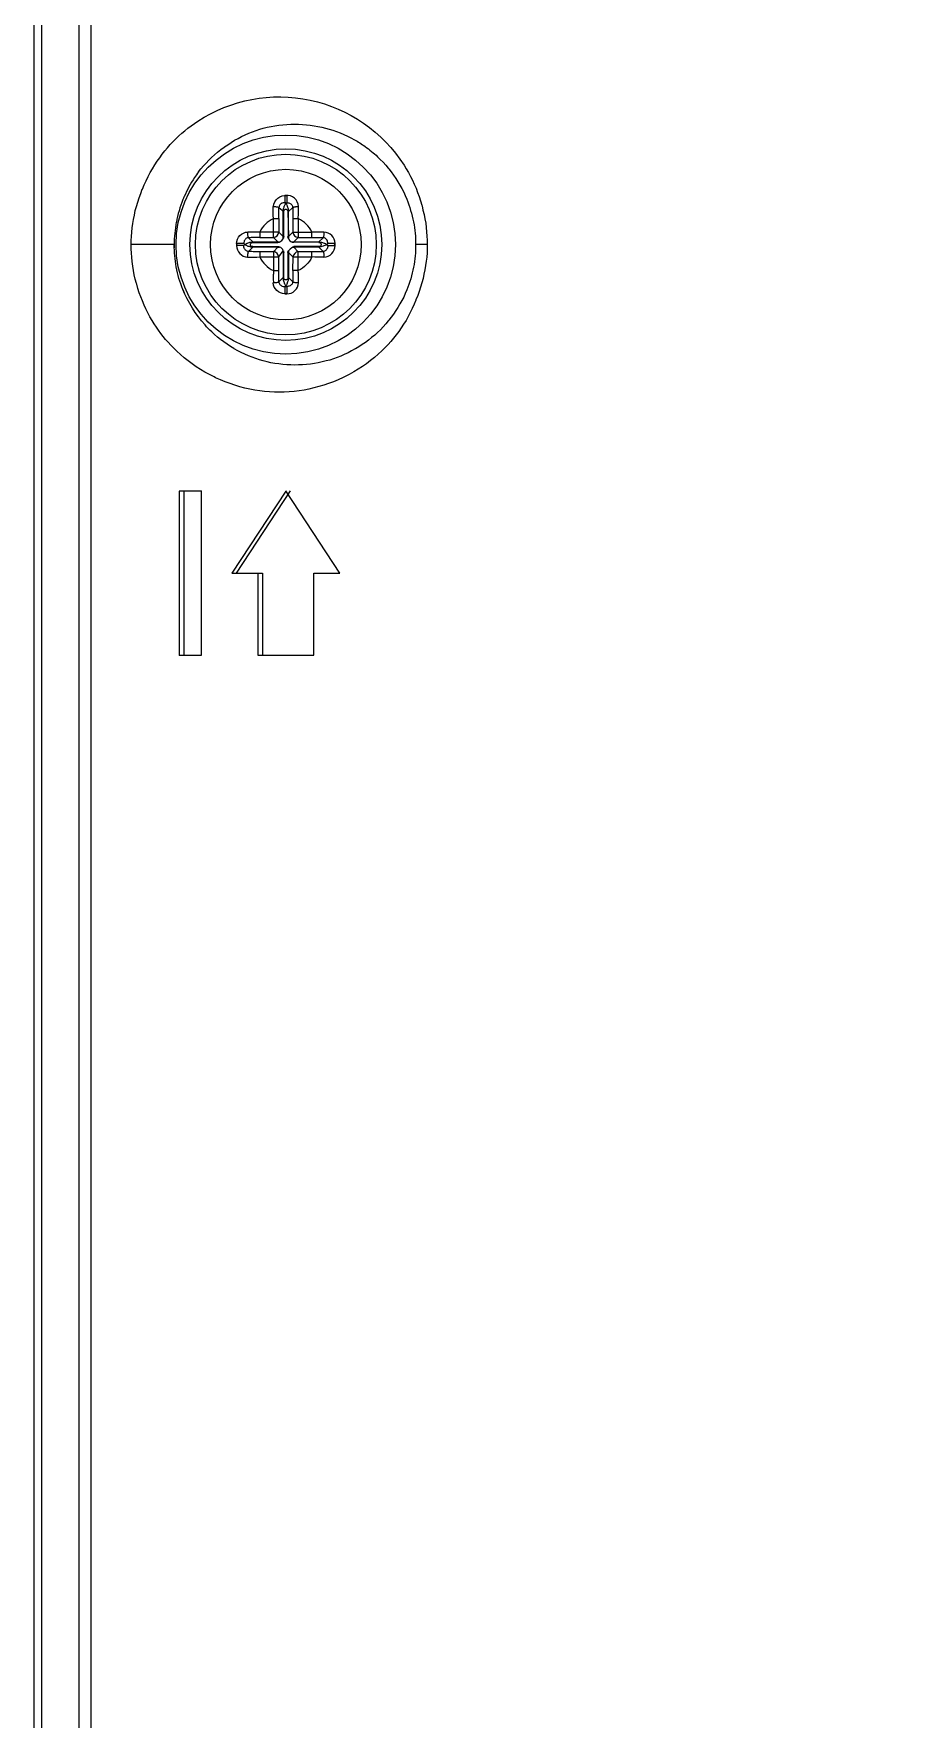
# Model space of a CAD drawing. Extents: x -382 to 1420, y -377 to 265.
# Drawn here: x -228.625 to -227.354, y 0.765 to 3.188 of the extents above; entities that cross this region are included whole.
import ezdxf

# ---------------------------------------------------------------- set-up
doc = ezdxf.new("R2010")
doc.units = 0
doc.header["$MEASUREMENT"] = 0
doc.layers.add('PDF_レイヤー 1', color=7, linetype='CONTINUOUS')

msp = doc.modelspace()

# ---------------------------------------------------------------- linework, layer by layer
at = {"layer": 'PDF_レイヤー 1', "lineweight": 0}
for points in [[(-223.44117, -25.76022), (-171.38649, -25.76022, 0.4143145), (-171.24868, -25.62245), (-171.24868, 6.93063, 0.4143145), (-171.38648, 7.06835), (-228.48682, 7.06835, 0.4143145), (-228.62463, 6.93063), (-228.62463, -25.62245, 0.4143145), (-228.48684, -25.76022), (-224.79078, -25.76022)], [(-171.39774, 7.05656), (-228.47562, 7.05652), (-228.42215, 7.00319), (-228.42284, 7.00264), (-228.42326, 7.00194), (-228.42368, 7.00097), (-228.42395, 7), (-228.42409, 6.99847), (-228.42437, 6.9968), (-228.42437, 6.99528), (-228.42465, 6.99319), (-228.42493, 6.99111), (-228.42506, 6.98917), (-228.42534, 6.98722), (-228.42562, 6.98528), (-228.42576, 6.98319, 0.319106), (-228.53953, 6.86952), (-228.54036, 6.86091), (-228.54133, 6.853), (-228.54272, 6.84425), (-228.54271, -25.61062)], [(-228.61284, -25.61062), (-228.61284, 6.91931), (-228.55951, 6.86598, -0.0048075), (-228.5594, 6.84425)], [(-228.5594, -25.61062), (-228.55939, 6.84425), (-228.54272, 6.84425), (-227.282, 5.1687, -0.210172), (-226.72498, 5.72571), (-173.14833, 5.72571)], [(-228.05931, 2.88525), (-228.05944, 2.87942), (-228.05972, 2.87345), (-228.06014, 2.86734), (-228.06083, 2.86136), (-228.06167, 2.85525), (-228.06278, 2.849), (-228.06403, 2.84276), (-228.06542, 2.83664), (-228.06708, 2.8304), (-228.06889, 2.82415), (-228.07083, 2.81804), (-228.07305, 2.81192), (-228.07555, 2.80581), (-228.07569, 2.80554), (-228.07819, 2.79943), (-228.08097, 2.79359), (-228.08375, 2.78776), (-228.0868, 2.78193), (-228.08986, 2.77637), (-228.09333, 2.77096), (-228.09666, 2.76568), (-228.10027, 2.7604), (-228.10402, 2.7554), (-228.10777, 2.75068), (-228.11152, 2.74596), (-228.11569, 2.74151), (-228.11963, 2.73722), (-228.12463, 2.73236), (-228.12977, 2.72764), (-228.13519, 2.72292), (-228.14074, 2.71847), (-228.14658, 2.71403), (-228.15255, 2.71), (-228.15866, 2.70598), (-228.16505, 2.70223), (-228.17157, 2.69862), (-228.1781, 2.69528), (-228.18032, 2.69417), (-228.18713, 2.69098), (-228.19407, 2.6882), (-228.20102, 2.68556), (-228.20796, 2.6832), (-228.21504, 2.68112), (-228.22212, 2.67917), (-228.22935, 2.67751), (-228.23629, 2.67612), (-228.24351, 2.67501), (-228.25073, 2.67417), (-228.25782, 2.67348), (-228.2649, 2.6732), (-228.2717, 2.67306), (-228.27879, 2.6732), (-228.28587, 2.67348), (-228.29295, 2.67403), (-228.30003, 2.67501), (-228.30712, 2.67612), (-228.31434, 2.67751), (-228.32156, 2.67903), (-228.32864, 2.68098), (-228.33559, 2.68306), (-228.34267, 2.68542), (-228.34961, 2.68806), (-228.35656, 2.69084), (-228.36336, 2.69389), (-228.36545, 2.695), (-228.37211, 2.69834), (-228.37864, 2.70195), (-228.38503, 2.7057), (-228.39114, 2.70973), (-228.39725, 2.71375), (-228.40294, 2.71806), (-228.40864, 2.7225), (-228.41405, 2.72722), (-228.41919, 2.73195), (-228.42409, 2.73674, -0.050669), (-228.45148, 2.77115), (-228.45453, 2.77629), (-228.45773, 2.78157), (-228.46051, 2.78712), (-228.46342, 2.79268), (-228.46606, 2.79837), (-228.46856, 2.8042), (-228.47078, 2.81004), (-228.473, 2.81615), (-228.47509, 2.82226), (-228.47675, 2.82837), (-228.47703, 2.82948), (-228.4787, 2.83573), (-228.48023, 2.84198), (-228.48134, 2.84823), (-228.48231, 2.85448), (-228.48314, 2.86073), (-228.48384, 2.86698), (-228.48439, 2.87309), (-228.48467, 2.8792), (-228.48481, 2.88531), (-228.48467, 2.89114), (-228.48439, 2.89711), (-228.48384, 2.90308), (-228.48314, 2.90919), (-228.48231, 2.91544), (-228.48134, 2.92155), (-228.48009, 2.9278), (-228.4787, 2.93405), (-228.47703, 2.94016), (-228.47523, 2.94641), (-228.47314, 2.95252), (-228.47092, 2.95863), (-228.4687, 2.96474), (-228.46856, 2.96516), (-228.46592, 2.97127), (-228.46328, 2.9771), (-228.46023, 2.98294), (-228.45731, 2.98877), (-228.45412, 2.99433), (-228.45078, 2.99974), (-228.44731, 3.00502), (-228.4437, 3.01016), (-228.44009, 3.01516), (-228.4362, 3.02002), (-228.43245, 3.0246), (-228.42843, 3.02918), (-228.42447, 3.03347, -0.0531959), (-228.38905, 3.06264, -0.4179352), (-228.09259, 2.9993), (-228.08954, 2.99416), (-228.08634, 2.98874), (-228.08343, 2.98333), (-228.08065, 2.97777), (-228.07815, 2.97208), (-228.07551, 2.96624), (-228.07315, 2.96027), (-228.07107, 2.9543), (-228.06912, 2.94819), (-228.06718, 2.94208), (-228.0669, 2.94111), (-228.06551, 2.93486), (-228.06399, 2.92861), (-228.06274, 2.92236), (-228.06162, 2.91611), (-228.06079, 2.90986), (-228.06024, 2.90375), (-228.05982, 2.8975), (-228.05954, 2.89139), (-228.05938, 2.88531), (-228.07604, 2.88531, -0.0521874), (-228.0791, 2.85281, -0.0481956), (-228.08879, 2.82001), (-228.09101, 2.81501), (-228.09323, 2.80987), (-228.09587, 2.80501), (-228.09851, 2.80001), (-228.10143, 2.79501), (-228.10448, 2.79029), (-228.10782, 2.78543), (-228.11115, 2.78084), (-228.11476, 2.7764), (-228.11531, 2.77557), (-228.11906, 2.77112), (-228.12281, 2.76696), (-228.1267, 2.76279), (-228.13084, 2.75892), (-228.13487, 2.75517), (-228.13931, 2.75156), (-228.14376, 2.74808), (-228.1482, 2.74461), (-228.15292, 2.74142), (-228.15778, 2.73836), (-228.16264, 2.73531), (-228.16306, 2.73517), (-228.1682, 2.73239), (-228.1732, 2.72975), (-228.17848, 2.72725), (-228.18361, 2.72503), (-228.18889, 2.72295), (-228.19417, 2.72114), (-228.19945, 2.71934), (-228.20472, 2.71795, -0.0649242), (-228.24977, 2.71211, -0.06677), (-228.29508, 2.71816)], [(-228.38785, 2.98974), (-228.38451, 2.99405), (-228.3809, 2.99835), (-228.37715, 3.00238), (-228.37326, 3.00655), (-228.3691, 3.01057), (-228.36479, 3.01446), (-228.36049, 3.01821), (-228.3559, 3.02182), (-228.35118, 3.02529), (-228.35077, 3.02557), (-228.34591, 3.02891), (-228.34104, 3.0321), (-228.33618, 3.03516), (-228.33118, 3.03793), (-228.32605, 3.04057), (-228.32091, 3.04307), (-228.31563, 3.04529), (-228.31049, 3.04752), (-228.30535, 3.04932), (-228.30008, 3.05099), (-228.29494, 3.05251, -0.0650047), (-228.24977, 3.05843, -0.1288617), (-228.16409, 3.03607, -0.0280913), (-228.14846, 3.02616, -0.0363254), (-228.13084, 3.01164), (-228.12681, 3.00775), (-228.12279, 3.00359), (-228.11904, 2.99942), (-228.11543, 2.99498), (-228.11473, 2.99428), (-228.11112, 2.9897), (-228.10779, 2.98512), (-228.10459, 2.98026), (-228.1014, 2.97554), (-228.09862, 2.97067), (-228.09584, 2.96568), (-228.09321, 2.96068), (-228.09098, 2.95568), (-228.08876, 2.95054, -0.045268), (-228.07916, 2.91779, -0.0552102), (-228.07611, 2.88529)], [(-228.31596, 2.87541), (-228.31707, 2.87541), (-228.31791, 2.87568), (-228.31888, 2.8761), (-228.31971, 2.87666), (-228.32055, 2.87749), (-228.32096, 2.87804), (-228.32166, 2.87902), (-228.3218, 2.87915), (-228.32221, 2.88027), (-228.32263, 2.88138), (-228.32277, 2.88263), (-228.32274, 2.88389), (-228.32302, 2.88389), (-228.32413, 2.88389), (-228.32482, 2.88389), (-228.3258, 2.88389), (-228.32691, 2.88389), (-228.32802, 2.88389), (-228.32899, 2.88389), (-228.3301, 2.88389), (-228.33121, 2.88389), (-228.33205, 2.88389), (-228.33318, 2.88681), (-228.33318, 2.88653), (-228.33318, 2.88625), (-228.33318, 2.88597), (-228.33318, 2.88556), (-228.33318, 2.88528), (-228.33318, 2.885), (-228.33318, 2.88472), (-228.33318, 2.88445), (-228.33318, 2.88403), (-228.33318, 2.88382, 0.4076366), (-228.31735, 2.86735), (-228.31735, 2.86818), (-228.31721, 2.86902), (-228.31721, 2.86971), (-228.31707, 2.87054), (-228.31707, 2.87138), (-228.31694, 2.87221), (-228.3168, 2.87249), (-228.31666, 2.87332), (-228.31652, 2.87416), (-228.31638, 2.87443), (-228.31624, 2.87485), (-228.31596, 2.87541), (-228.30985, 2.88152), (-228.31041, 2.88152), (-228.31152, 2.88152), (-228.31277, 2.88179), (-228.31388, 2.88207), (-228.31513, 2.88235), (-228.31638, 2.88263), (-228.31749, 2.88318), (-228.31819, 2.88346), (-228.31916, 2.88402), (-228.32027, 2.88457), (-228.32121, 2.88535), (-228.32274, 2.88674), (-228.32124, 2.88536), (-228.32027, 2.88606), (-228.31916, 2.88661), (-228.31819, 2.88717), (-228.31763, 2.88745), (-228.31638, 2.88786), (-228.31527, 2.88828), (-228.31402, 2.88856), (-228.31277, 2.88883), (-228.31166, 2.88897), (-228.31041, 2.88911), (-228.30985, 2.88911), (-228.27391, 2.88911), (-228.27363, 2.88911), (-228.27349, 2.88911), (-228.27322, 2.88911), (-228.27294, 2.88911), (-228.27266, 2.88911), (-228.27238, 2.88911), (-228.27211, 2.88897), (-228.27197, 2.88897), (-228.27169, 2.88897), (-228.27148, 2.8889), (-228.27176, 2.8889), (-228.27204, 2.88877), (-228.27218, 2.88877), (-228.27245, 2.88863), (-228.27273, 2.88863), (-228.27301, 2.88849), (-228.27329, 2.88835), (-228.27343, 2.88835), (-228.2737, 2.88821), (-228.27398, 2.88821, 0.3072345), (-228.26537, 2.89667), (-228.26537, 2.93264), (-228.26633, 2.93264), (-228.26633, 2.93305), (-228.26619, 2.9343), (-228.26605, 2.93555), (-228.26577, 2.9368), (-228.2655, 2.93791), (-228.26508, 2.93902), (-228.26466, 2.94027), (-228.26438, 2.94097), (-228.26383, 2.94208), (-228.26327, 2.94305), (-228.26258, 2.94416)], [(-228.30985, 2.88239), (-228.30999, 2.88239), (-228.31082, 2.88239), (-228.31166, 2.88267), (-228.31235, 2.88309), (-228.31263, 2.8835), (-228.31305, 2.88406), (-228.31332, 2.88475), (-228.31332, 2.88531), (-228.31332, 2.88586), (-228.31305, 2.88656), (-228.31263, 2.88711), (-228.31235, 2.88753), (-228.31166, 2.88795), (-228.31082, 2.88808), (-228.30999, 2.88822), (-228.30985, 2.88822), (-228.27391, 2.88822), (-228.2739, 2.88915), (-228.28029, 2.89554), (-228.28029, 2.92262, -0.0233331), (-228.28048, 2.94014), (-228.27965, 2.94014), (-228.27881, 2.94), (-228.27798, 2.94), (-228.27715, 2.93986), (-228.27631, 2.93972), (-228.27548, 2.93972), (-228.27534, 2.93958), (-228.27451, 2.93944), (-228.27368, 2.9393), (-228.2734, 2.93916), (-228.27298, 2.93902), (-228.27243, 2.93875), (-228.26537, 2.93264), (-228.26537, 2.93278), (-228.26537, 2.93361), (-228.26509, 2.93444), (-228.26468, 2.93514), (-228.26426, 2.93541), (-228.2637, 2.93583), (-228.26301, 2.93611), (-228.26245, 2.93625), (-228.2619, 2.93611), (-228.26134, 2.93583), (-228.26065, 2.93541), (-228.26037, 2.93514), (-228.25995, 2.93444), (-228.25968, 2.93361), (-228.25954, 2.93278), (-228.25954, 2.93264), (-228.25873, 2.89667), (-228.25873, 2.93264), (-228.25262, 2.93875), (-228.25207, 2.93902), (-228.25151, 2.93916), (-228.25123, 2.9393), (-228.2504, 2.93944), (-228.24971, 2.93958), (-228.24957, 2.93972), (-228.24873, 2.93972), (-228.2479, 2.93986), (-228.24707, 2.94), (-228.24609, 2.94), (-228.24526, 2.94014), (-228.24443, 2.94014, 0.4186993), (-228.26252, 2.95604), (-228.26266, 2.95604), (-228.2628, 2.95604), (-228.26294, 2.95604), (-228.26308, 2.95604), (-228.26322, 2.95604), (-228.26336, 2.95604), (-228.2635, 2.95604), (-228.26377, 2.95604), (-228.26391, 2.95604), (-228.26402, 2.95608), (-228.26402, 2.95497), (-228.26402, 2.954), (-228.26402, 2.95288), (-228.26402, 2.95177), (-228.26402, 2.9508), (-228.26402, 2.94969), (-228.26402, 2.94858), (-228.26402, 2.94761), (-228.26402, 2.94691), (-228.26388, 2.9458), (-228.26382, 2.94555), (-228.26507, 2.94541), (-228.26631, 2.94527), (-228.26756, 2.945), (-228.26868, 2.94458), (-228.26881, 2.94444), (-228.26979, 2.94389), (-228.27034, 2.94333), (-228.27104, 2.9425), (-228.27159, 2.94166), (-228.27215, 2.94055), (-228.27229, 2.93986), (-228.27243, 2.93875)], [(-228.2804, 2.94007, -0.4162957), (-228.26104, 2.95604), (-228.26118, 2.95604), (-228.26132, 2.95604), (-228.26145, 2.95604), (-228.26159, 2.95604), (-228.26173, 2.95604), (-228.26187, 2.95604), (-228.26215, 2.95604), (-228.26229, 2.95604), (-228.26243, 2.95604), (-228.26104, 2.95608), (-228.26104, 2.95497), (-228.26104, 2.954), (-228.26104, 2.95288), (-228.26104, 2.95177), (-228.26104, 2.9508), (-228.26104, 2.94969), (-228.26104, 2.94858), (-228.26104, 2.94761), (-228.26104, 2.94691), (-228.26104, 2.9458), (-228.26104, 2.94552), (-228.2609, 2.94552), (-228.25965, 2.94552), (-228.2584, 2.94539), (-228.25729, 2.94497), (-228.25618, 2.94441), (-228.2552, 2.94386), (-228.25465, 2.9433), (-228.25382, 2.94247), (-228.25326, 2.94164), (-228.25284, 2.94052), (-228.25271, 2.93983), (-228.25262, 2.93875), (-228.25262, 2.93805), (-228.25248, 2.93639), (-228.25248, 2.93486), (-228.25234, 2.93389), (-228.25234, 2.93236), (-228.25234, 2.93069), (-228.25234, 2.92916), (-228.25234, 2.9275), (-228.25221, 2.92597), (-228.25221, 2.9243), (-228.25221, 2.92264)], [(-228.20774, 2.90328, 0.0066664), (-228.2251, 2.90314, 0.1728735), (-228.24462, 2.92268), (-228.24462, 2.92365), (-228.24462, 2.92532), (-228.24448, 2.92712), (-228.24448, 2.92879), (-228.24448, 2.93059), (-228.24448, 2.93226), (-228.24448, 2.93407), (-228.24448, 2.93587), (-228.24448, 2.93671), (-228.24448, 2.93837), (-228.24448, 2.94004)], [(-228.29508, 2.71816), (-228.30035, 2.71968), (-228.30563, 2.72135), (-228.31077, 2.72329), (-228.31605, 2.72538), (-228.32119, 2.7276), (-228.32646, 2.7301), (-228.3316, 2.73274), (-228.3366, 2.73551), (-228.33729, 2.73593), (-228.34216, 2.73885), (-228.34688, 2.74204), (-228.3516, 2.74538), (-228.35618, 2.74871), (-228.36063, 2.75232), (-228.36479, 2.75593), (-228.36903, 2.75969, -0.0158376), (-228.37861, 2.76969, -0.0817573), (-228.41054, 2.82081, -0.0460836), (-228.41991, 2.85307, -0.0380446), (-228.42297, 2.88531), (-228.48477, 2.88531)], [(-228.31594, 2.89521), (-228.31705, 2.89507), (-228.31788, 2.89493), (-228.31885, 2.89451), (-228.31982, 2.89396), (-228.32052, 2.89313), (-228.32094, 2.89257), (-228.32163, 2.8916), (-228.32219, 2.89049), (-228.32246, 2.88938), (-228.32274, 2.88813), (-228.32274, 2.88688), (-228.32274, 2.88674), (-228.32302, 2.88674), (-228.32413, 2.88674), (-228.32482, 2.88674), (-228.3258, 2.88674), (-228.32691, 2.88674), (-228.32802, 2.88674), (-228.32899, 2.88674), (-228.3301, 2.88674), (-228.33121, 2.88674), (-228.33205, 2.88674), (-228.33316, 2.88674, -0.4160873), (-228.31731, 2.90328)], [(-228.20774, 2.86734, 0.4160873), (-228.19186, 2.88382), (-228.19186, 2.8841), (-228.19186, 2.88438), (-228.19186, 2.88465), (-228.19186, 2.88493), (-228.19186, 2.88535), (-228.19186, 2.88563), (-228.19186, 2.8859), (-228.19186, 2.88618), (-228.19186, 2.88646), (-228.19189, 2.88674), (-228.19286, 2.88674), (-228.19384, 2.88674), (-228.19495, 2.88674), (-228.19592, 2.88674), (-228.19703, 2.88674), (-228.19814, 2.88674), (-228.19925, 2.88674), (-228.20008, 2.88674), (-228.20078, 2.88674), (-228.20189, 2.88674), (-228.20231, 2.88674), (-228.2037, 2.88528), (-228.20231, 2.88389), (-228.20189, 2.88389), (-228.20078, 2.88389), (-228.20008, 2.88389), (-228.19925, 2.88389), (-228.19814, 2.88389), (-228.19703, 2.88389), (-228.19592, 2.88389), (-228.19495, 2.88389), (-228.19384, 2.88389), (-228.19286, 2.88389), (-228.19186, 2.88681, 0.4076367), (-228.20771, 2.90326), (-228.20771, 2.90243), (-228.20771, 2.9016), (-228.20785, 2.90076), (-228.20785, 2.89993), (-228.20799, 2.8991), (-228.20813, 2.89826), (-228.20813, 2.89813), (-228.20826, 2.89729), (-228.20854, 2.89646), (-228.20854, 2.89618), (-228.20868, 2.89576), (-228.20896, 2.89521), (-228.21519, 2.88906), (-228.21519, 2.88822), (-228.2535, 2.88897), (-228.25336, 2.88897), (-228.25308, 2.88897), (-228.2528, 2.88897), (-228.25252, 2.88911), (-228.25239, 2.88911), (-228.25211, 2.88911), (-228.25183, 2.88911), (-228.25155, 2.88911), (-228.25127, 2.88911), (-228.25114, 2.88911), (-228.21519, 2.88911), (-228.21464, 2.88911), (-228.21339, 2.88897), (-228.21228, 2.88883), (-228.21103, 2.88856), (-228.20992, 2.88828), (-228.20867, 2.88786), (-228.20756, 2.88745), (-228.20672, 2.88717), (-228.20575, 2.88661), (-228.20464, 2.88606), (-228.20231, 2.88389), (-228.20231, 2.88375), (-228.20231, 2.8825), (-228.20245, 2.88125), (-228.20286, 2.88014), (-228.20342, 2.87903), (-228.20397, 2.87806), (-228.20453, 2.8775), (-228.20522, 2.87667), (-228.2062, 2.87611), (-228.20717, 2.8757), (-228.20786, 2.87542), (-228.20895, 2.87541), (-228.21519, 2.88152), (-228.21519, 2.88235, 0.1458526), (-228.20229, 2.88674), (-228.20229, 2.88799), (-228.20243, 2.8891), (-228.20271, 2.89035), (-228.20327, 2.89146), (-228.2034, 2.8916), (-228.20396, 2.89257), (-228.20451, 2.89313), (-228.20535, 2.89396), (-228.20618, 2.89451), (-228.20715, 2.89493), (-228.20785, 2.89507), (-228.20896, 2.89521)], [(-228.31731, 2.86734, 0.0066664), (-228.29991, 2.86748), (-228.27265, 2.86743, 0.3445724), (-228.28029, 2.8751), (-228.28029, 2.84788), (-228.27269, 2.84789), (-228.27269, 2.86748), (-228.26619, 2.87629, 0.284871), (-228.27141, 2.8817), (-228.27169, 2.8817), (-228.27197, 2.88184), (-228.27211, 2.88184), (-228.27238, 2.88197), (-228.27266, 2.88211), (-228.27294, 2.88211), (-228.27322, 2.88225), (-228.27336, 2.88225), (-228.27363, 2.88239), (-228.27391, 2.88152), (-228.30985, 2.88156), (-228.30985, 2.88239), (-228.27391, 2.88235), (-228.27391, 2.88152), (-228.28023, 2.87507), (-228.29995, 2.87507), (-228.29995, 2.86743, 0.1749095), (-228.28029, 2.84788), (-228.28042, 2.84705), (-228.28042, 2.84524), (-228.28042, 2.84344), (-228.28056, 2.84177), (-228.28056, 2.83996), (-228.28056, 2.8383), (-228.28056, 2.83649), (-228.28056, 2.83483), (-228.28056, 2.83399), (-228.28042, 2.83219), (-228.28042, 2.83052)], [(-228.22507, 2.87513), (-228.2234, 2.87513), (-228.22187, 2.87513), (-228.22035, 2.87513), (-228.21868, 2.87513), (-228.21715, 2.87513), (-228.21549, 2.87513), (-228.21382, 2.87527), (-228.21299, 2.87527), (-228.21146, 2.87527), (-228.20979, 2.87541), (-228.20896, 2.87541), (-228.20868, 2.87485), (-228.20854, 2.87429), (-228.20854, 2.87402), (-228.20826, 2.87318), (-228.20813, 2.87249), (-228.20813, 2.87221), (-228.20799, 2.87138), (-228.20785, 2.87054), (-228.20785, 2.86971), (-228.20771, 2.86902), (-228.20771, 2.86818), (-228.20774, 2.86734, -0.009803), (-228.22504, 2.86746, -0.1728735), (-228.24458, 2.84788), (-228.25222, 2.84788), (-228.25218, 2.86748), (-228.2251, 2.86748), (-228.22504, 2.87507), (-228.24462, 2.87507, 0.3607235), (-228.25221, 2.86746), (-228.25873, 2.87385), (-228.25873, 2.83792), (-228.25262, 2.83181), (-228.25207, 2.83153), (-228.25151, 2.8314), (-228.25123, 2.8314), (-228.25054, 2.83112), (-228.24971, 2.83098), (-228.24957, 2.83098), (-228.24873, 2.83084), (-228.2479, 2.8307), (-228.24707, 2.83056), (-228.24609, 2.83056), (-228.24526, 2.83056), (-228.24448, 2.83045), (-228.24448, 2.83226), (-228.24448, 2.83392), (-228.24448, 2.83573), (-228.24448, 2.83739), (-228.24448, 2.83906), (-228.24448, 2.8392), (-228.24448, 2.84087), (-228.24448, 2.84267), (-228.24448, 2.84448), (-228.24462, 2.84614), (-228.24462, 2.84785), (-228.24462, 2.87507), (-228.25115, 2.88146, 0.2934553), (-228.25954, 2.87388), (-228.25954, 2.83791), (-228.25968, 2.83694), (-228.25995, 2.83624), (-228.26037, 2.83555), (-228.26065, 2.83513), (-228.26134, 2.83471), (-228.2619, 2.83444), (-228.26245, 2.83444), (-228.26301, 2.83444), (-228.2637, 2.83471), (-228.26426, 2.83513), (-228.26468, 2.83555), (-228.26509, 2.8361), (-228.26537, 2.83694), (-228.26537, 2.83791), (-228.26537, 2.87385), (-228.26633, 2.87385), (-228.26633, 2.87413), (-228.26633, 2.87441), (-228.26633, 2.87454), (-228.26619, 2.87482), (-228.26619, 2.8751), (-228.26619, 2.87538), (-228.26619, 2.87566), (-228.26619, 2.87579), (-228.26619, 2.87607), (-228.26619, 2.87629), (-228.26605, 2.87616), (-228.26605, 2.87588), (-228.26591, 2.8756), (-228.26591, 2.87532), (-228.26577, 2.87504), (-228.26563, 2.87491), (-228.26563, 2.87463), (-228.2655, 2.87435), (-228.2655, 2.87407), (-228.26536, 2.87393)], [(-228.27249, 2.83176), (-228.27236, 2.83078), (-228.27222, 2.82995), (-228.27166, 2.82898), (-228.27111, 2.82801), (-228.27041, 2.82731), (-228.26986, 2.82676), (-228.26875, 2.82606), (-228.26763, 2.82565), (-228.26652, 2.82523), (-228.26541, 2.82509), (-228.26416, 2.82509), (-228.26388, 2.82509), (-228.26388, 2.82481), (-228.26402, 2.8237), (-228.26402, 2.82301), (-228.26402, 2.8219), (-228.26402, 2.82092), (-228.26402, 2.81981), (-228.26402, 2.81884), (-228.26402, 2.81773), (-228.26402, 2.81662), (-228.26402, 2.81565), (-228.26402, 2.81454, -0.4136881), (-228.28048, 2.83042), (-228.27965, 2.83056), (-228.27881, 2.83056), (-228.27798, 2.83056), (-228.27715, 2.8307), (-228.27631, 2.83084), (-228.27548, 2.83098), (-228.27534, 2.83098), (-228.27465, 2.83112), (-228.27381, 2.83126), (-228.27354, 2.8314), (-228.27298, 2.83153), (-228.27243, 2.83181), (-228.27243, 2.83251), (-228.27256, 2.83417), (-228.27256, 2.83584), (-228.27256, 2.83667), (-228.2727, 2.8382), (-228.2727, 2.83987), (-228.2727, 2.84139), (-228.2727, 2.84306), (-228.2727, 2.84473), (-228.2727, 2.84626), (-228.2727, 2.84792)], [(-228.25222, 2.84788), (-228.25222, 2.84705), (-228.25222, 2.84538), (-228.25222, 2.84385), (-228.25236, 2.84302), (-228.25236, 2.84149), (-228.25236, 2.83983), (-228.25236, 2.8383), (-228.25236, 2.83663), (-228.2525, 2.8351), (-228.2525, 2.83344), (-228.25262, 2.83181), (-228.25276, 2.8307), (-228.2529, 2.83001), (-228.25332, 2.82903), (-228.25387, 2.82806), (-228.2547, 2.82723), (-228.25526, 2.82681), (-228.25609, 2.82612), (-228.25637, 2.82598), (-228.25748, 2.82556), (-228.25859, 2.82528), (-228.25984, 2.82515), (-228.26104, 2.82509), (-228.26104, 2.82481), (-228.26104, 2.8237), (-228.26104, 2.82301), (-228.26104, 2.8219), (-228.26104, 2.82092), (-228.26104, 2.81981), (-228.26104, 2.81884), (-228.26104, 2.81773), (-228.26104, 2.81662), (-228.26104, 2.81565), (-228.26252, 2.81458), (-228.26238, 2.81458), (-228.26225, 2.81458), (-228.26211, 2.81458), (-228.26183, 2.81458), (-228.26169, 2.81458), (-228.26155, 2.81458), (-228.26141, 2.81458), (-228.26127, 2.81458), (-228.26113, 2.81458), (-228.261, 2.81458, 0.4160873), (-228.24451, 2.83041)]]:
    msp.add_lwpolyline(points, format="xyb", dxfattribs=at)
for points in [[(-228.27272, 2.90308), (-228.26633, 2.8967), (-228.26633, 2.93266)], [(-228.27269, 2.92268), (-228.27269, 2.92351), (-228.27269, 2.92518), (-228.27269, 2.92671), (-228.27269, 2.92754), (-228.27269, 2.92907), (-228.27269, 2.93073), (-228.27269, 2.9324), (-228.27255, 2.93393), (-228.27255, 2.93559), (-228.27241, 2.93712), (-228.27241, 2.93879)], [(-228.26252, 2.94552), (-228.26391, 2.94552)], [(-228.26252, 2.94411), (-228.26391, 2.9455)], [(-228.26257, 2.94552), (-228.26104, 2.94552), (-228.26257, 2.94414)], [(-228.26248, 2.94416), (-228.26165, 2.94305), (-228.26123, 2.94208), (-228.26068, 2.94097), (-228.2604, 2.94041), (-228.25998, 2.93916), (-228.25957, 2.93805), (-228.25929, 2.9368), (-228.25901, 2.93569), (-228.25887, 2.93444), (-228.25873, 2.93319), (-228.25873, 2.93264), (-228.25957, 2.93264)], [(-228.28033, 2.92268), (-228.27269, 2.92268), (-228.27269, 2.9031)], [(-228.25222, 2.92272), (-228.25222, 2.90314), (-228.25875, 2.89675)], [(-228.25226, 2.92268), (-228.24462, 2.92268), (-228.24462, 2.8956)], [(-228.32125, 2.88531), (-228.32278, 2.88392)], [(-228.29999, 2.89549), (-228.30152, 2.89549), (-228.30305, 2.89549), (-228.30471, 2.89549), (-228.30638, 2.89549), (-228.30791, 2.89549), (-228.30958, 2.89535), (-228.31124, 2.89535), (-228.31207, 2.89535), (-228.3136, 2.89521), (-228.31527, 2.89521), (-228.31596, 2.89521), (-228.31624, 2.89576), (-228.31638, 2.89632), (-228.31652, 2.8966), (-228.31666, 2.89743), (-228.31694, 2.89813), (-228.31694, 2.89826), (-228.31707, 2.8991), (-228.31707, 2.89993), (-228.31721, 2.90076), (-228.31721, 2.9016), (-228.31735, 2.90243), (-228.31735, 2.90326)], [(-228.31596, 2.89522), (-228.30985, 2.88911), (-228.30985, 2.88828)], [(-228.26619, 2.8942), (-228.26619, 2.89447), (-228.26619, 2.89475), (-228.26619, 2.89503), (-228.26619, 2.89531), (-228.26619, 2.89545), (-228.26619, 2.89572), (-228.26633, 2.896), (-228.26633, 2.89628), (-228.26633, 2.89656), (-228.26633, 2.8967), (-228.26536, 2.8967)], [(-228.26537, 2.8967), (-228.26551, 2.89642), (-228.26551, 2.89628), (-228.26565, 2.896), (-228.26565, 2.89572), (-228.26579, 2.89545), (-228.26593, 2.89531), (-228.26593, 2.89503), (-228.26606, 2.89475), (-228.26606, 2.89447), (-228.2662, 2.8942)], [(-228.25886, 2.89426), (-228.259, 2.89454), (-228.259, 2.89468), (-228.25914, 2.89496), (-228.25914, 2.89524), (-228.25927, 2.89551), (-228.25941, 2.89579), (-228.25941, 2.89593), (-228.25955, 2.89621), (-228.25955, 2.89649), (-228.25955, 2.89676)], [(-228.25954, 2.8967), (-228.2587, 2.8967)], [(-228.25873, 2.8967), (-228.25873, 2.89656), (-228.25873, 2.89628), (-228.25873, 2.896), (-228.25873, 2.89572), (-228.25873, 2.89545), (-228.25873, 2.89531), (-228.25887, 2.89503), (-228.25887, 2.89475), (-228.25887, 2.89447), (-228.25887, 2.8942)], [(-228.25114, 2.88822), (-228.25127, 2.88822), (-228.25155, 2.88822), (-228.25183, 2.88836), (-228.25211, 2.88836), (-228.25239, 2.8885), (-228.25266, 2.88864), (-228.2528, 2.88864), (-228.25308, 2.88878), (-228.25336, 2.88878), (-228.2535, 2.88892)], [(-228.25222, 2.90314), (-228.22514, 2.90314)], [(-228.21519, 2.88822), (-228.21506, 2.88822), (-228.21408, 2.88808), (-228.21339, 2.88795), (-228.21269, 2.88753), (-228.21228, 2.88711), (-228.212, 2.88656), (-228.21172, 2.88586), (-228.21158, 2.88531), (-228.21172, 2.88475), (-228.212, 2.88406), (-228.21228, 2.8835), (-228.21269, 2.88309), (-228.21339, 2.88267), (-228.21408, 2.88239), (-228.21506, 2.88239), (-228.21519, 2.88239), (-228.25116, 2.88239)], [(-228.25114, 2.88828), (-228.25114, 2.88911), (-228.24461, 2.8955)], [(-228.24468, 2.89554), (-228.2251, 2.89554), (-228.2251, 2.90318)], [(-228.2251, 2.89554), (-228.22426, 2.89554), (-228.2226, 2.89554), (-228.22107, 2.89554), (-228.22037, 2.89554), (-228.21871, 2.89554), (-228.21704, 2.89554), (-228.21551, 2.8954), (-228.21385, 2.8954), (-228.21218, 2.8954), (-228.21065, 2.89526), (-228.20899, 2.89526)], [(-228.20367, 2.88531), (-228.20228, 2.8867)], [(-228.29995, 2.87507), (-228.30078, 2.87507), (-228.30245, 2.87507), (-228.30398, 2.87507), (-228.30467, 2.87507), (-228.30634, 2.87507), (-228.30801, 2.87507), (-228.30953, 2.87507), (-228.3112, 2.87521), (-228.31287, 2.87521), (-228.31439, 2.87535), (-228.31592, 2.87535)], [(-228.26633, 2.87388), (-228.26633, 2.83791), (-228.27244, 2.8318)], [(-228.25887, 2.87635), (-228.25887, 2.87607), (-228.25887, 2.87579), (-228.25887, 2.87566), (-228.25873, 2.87538), (-228.25873, 2.8751), (-228.25873, 2.87482), (-228.25873, 2.87454), (-228.25873, 2.87441), (-228.25873, 2.87413), (-228.25873, 2.87385), (-228.25957, 2.87385)], [(-228.25954, 2.87385), (-228.25954, 2.87413), (-228.25954, 2.87441), (-228.2594, 2.87454), (-228.2594, 2.87482), (-228.25926, 2.8751), (-228.25912, 2.87538), (-228.25912, 2.87566), (-228.25898, 2.87579), (-228.25898, 2.87607), (-228.25884, 2.87635)], [(-228.25344, 2.88164), (-228.2533, 2.88164), (-228.25302, 2.88178), (-228.25275, 2.88178), (-228.25247, 2.88192), (-228.25233, 2.88206), (-228.25205, 2.88206), (-228.25177, 2.8822), (-228.2515, 2.8822), (-228.25136, 2.88234), (-228.25108, 2.88234)], [(-228.21519, 2.88152), (-228.25116, 2.88152)], [(-228.25114, 2.88239), (-228.25114, 2.88156)], [(-228.26258, 2.82652), (-228.26327, 2.82749), (-228.26383, 2.8286), (-228.26438, 2.82958), (-228.26452, 2.83027), (-228.26508, 2.83138), (-228.26536, 2.83249), (-228.26577, 2.83374), (-228.26591, 2.83499), (-228.26619, 2.8361), (-228.26633, 2.83735), (-228.26633, 2.83791), (-228.26536, 2.83791)], [(-228.25873, 2.83791), (-228.25873, 2.83749), (-228.25887, 2.83624), (-228.25901, 2.83499), (-228.25929, 2.83388), (-228.25957, 2.83263), (-228.25998, 2.83152), (-228.2604, 2.83027), (-228.26068, 2.82958), (-228.26123, 2.8286), (-228.26165, 2.82749), (-228.26248, 2.82652)], [(-228.25954, 2.83791), (-228.2587, 2.83791)], [(-228.26401, 2.81458), (-228.26387, 2.81458), (-228.26373, 2.81458), (-228.26345, 2.81458), (-228.26332, 2.81458), (-228.26318, 2.81458), (-228.26304, 2.81458), (-228.2629, 2.81458), (-228.26276, 2.81458), (-228.26262, 2.81458), (-228.26248, 2.81458)], [(-228.2625, 2.82509), (-228.26388, 2.82509), (-228.2625, 2.82648)], [(-228.26252, 2.82652), (-228.261, 2.82513)], [(-228.26252, 2.82509), (-228.261, 2.82509)], [(-228.41577, 2.53099), (-228.41577, 2.29476)], [(-228.3835, 2.53099), (-228.41572, 2.53099)], [(-228.40914, 2.53099), (-228.40914, 2.29476)], [(-228.3835, 2.29482), (-228.3835, 2.53105)], [(-228.26252, 2.53099), (-228.34016, 2.41281)], [(-228.33332, 2.41288), (-228.25569, 2.53106)], [(-228.18495, 2.41288), (-228.26258, 2.53106)], [(-228.3401, 2.41288), (-228.29608, 2.41288)], [(-228.3028, 2.41288), (-228.3028, 2.29483)], [(-228.3028, 2.29482), (-228.22211, 2.29482), (-228.22211, 2.41286)], [(-228.29602, 2.41288), (-228.29602, 2.29483)], [(-228.22211, 2.41288), (-228.18489, 2.41288)], [(-228.41577, 2.29482), (-228.38355, 2.29482)]]:
    msp.add_lwpolyline(points, dxfattribs=at)
msp.add_lwpolyline([(-228.30001, 2.89554), (-228.28033, 2.8955, 0.3607234), (-228.27273, 2.90314), (-228.29995, 2.90314)], format="xyb", close=True, dxfattribs=at)
for centre, radius in [((-228.2626, 2.88526), 0.15754), ((-228.26247, 2.88533), 0.13774), ((-228.26246, 2.8853), 0.12986), ((-228.26252, 2.88527), 0.10823)]:
    msp.add_circle(centre, radius, dxfattribs=at)
for centre, radius, start, end in [((-228.25191, 2.88694), 0.17042, 146.28338, 156.66052), ((-228.23413, 2.88365), 0.18884, 169.66726, 179.4987), ((-228.3121, 2.46922), 0.43409, 88.39588, 90.68741), ((-228.2515, 2.89621), 0.00761, 194.79676, 255.20324), ((-228.24384, 2.90397), 0.00846, 185.32887, 264.67113), ((-228.27343, 2.89533), 0.01383, 267.98539, 278.37427), ((-228.25162, 2.89339), 0.01188, 260.92294, 272.34415)]:
    msp.add_arc(centre, radius, start, end, dxfattribs=at)
for points in [[(-228.38785, 2.98974), (-228.38993, 2.9871), (-228.39173, 2.98433), (-228.39368, 2.98155)], [(-228.41048, 2.94987), (-228.41451, 2.93932), (-228.41784, 2.92862), (-228.41979, 2.91751)], [(-228.40846, 2.95448), (-228.40915, 2.95295), (-228.40984, 2.95143), (-228.41054, 2.9499)], [(-228.28029, 2.92268), (-228.2889, 2.91865), (-228.2957, 2.91171), (-228.30001, 2.9031)], [(-228.42297, 2.88531), (-228.42297, 2.88364), (-228.42297, 2.88211), (-228.42283, 2.88045)], [(-228.41048, 2.82076), (-228.40979, 2.81923), (-228.40909, 2.8177), (-228.4084, 2.81617)]]:
    msp.add_open_spline(points, degree=3, dxfattribs=at)

doc.saveas('drawing.dxf')
